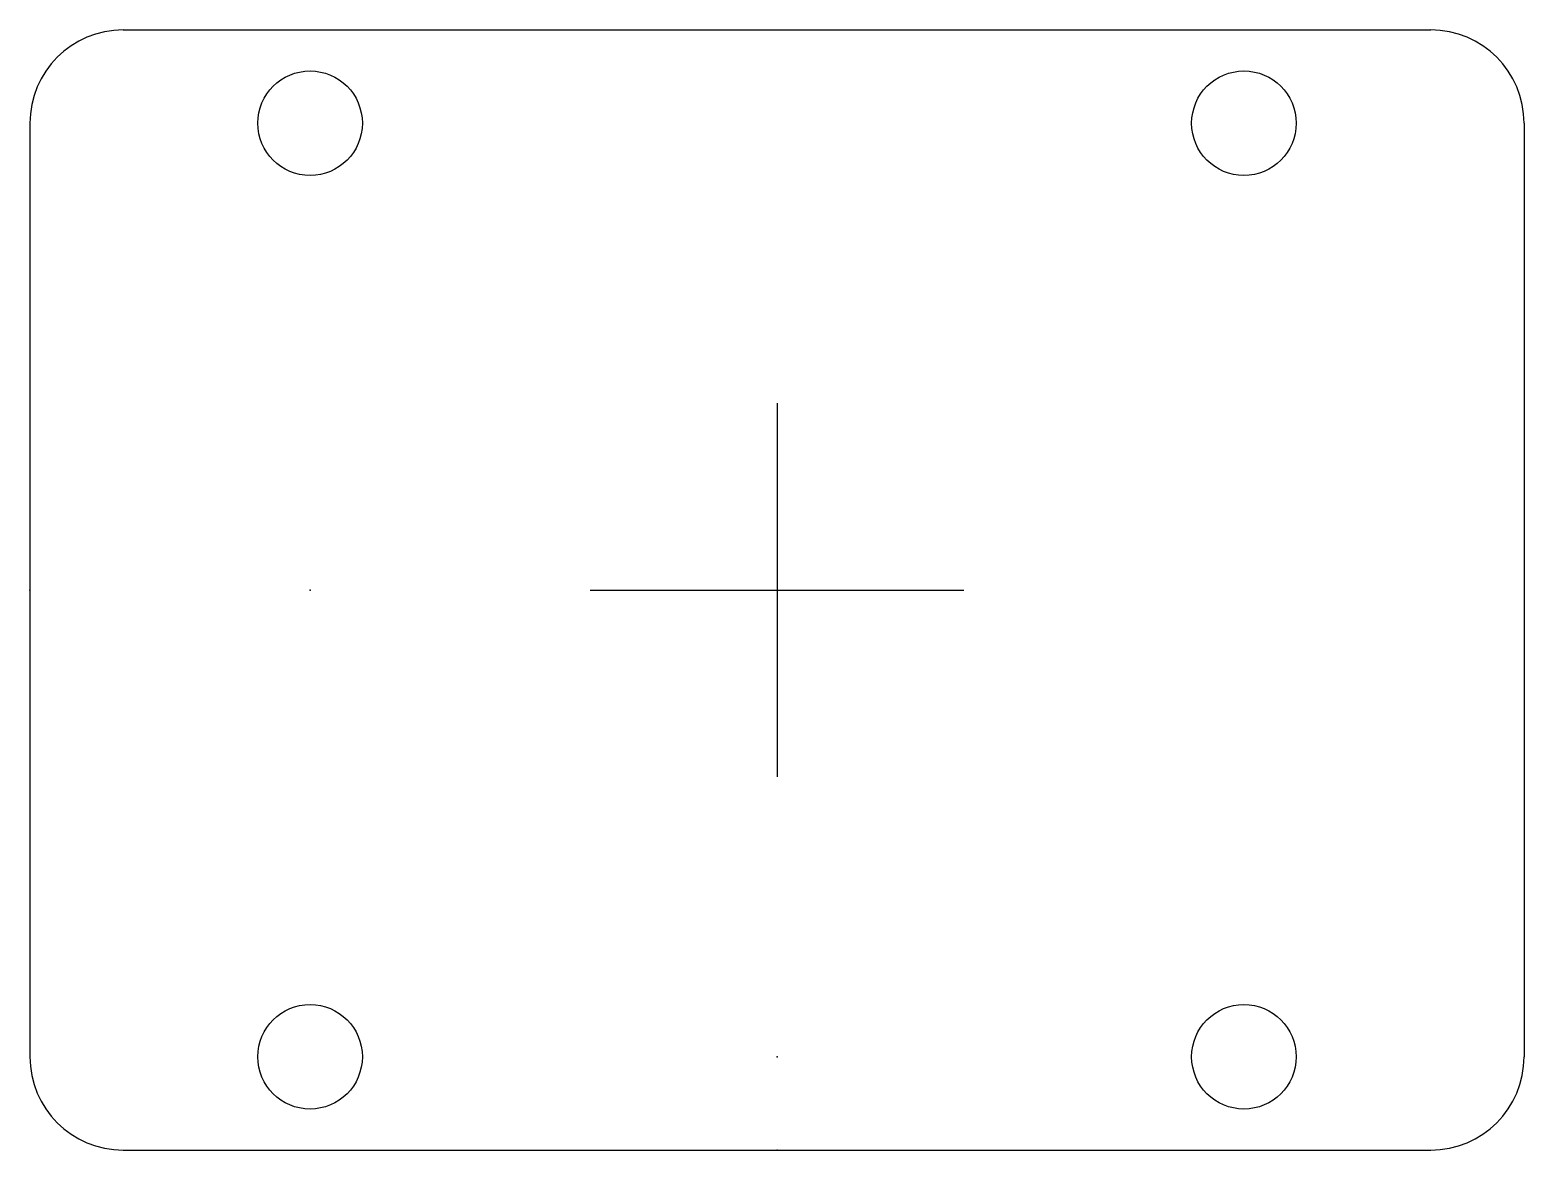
# Model space of a CAD drawing. Header units: millimetres. Extents: x -25.4 to 25.4, y -19.1 to 19.1.
import ezdxf

# ---------------------------------------------------------------- set-up
doc = ezdxf.new("R2010")
doc.units = ezdxf.units.MM
doc.header["$PDSIZE"] = -1
doc.linetypes.add('CENTERX2', pattern=[20.32, 12.7, -2.54, 2.54, -2.54])

msp = doc.modelspace()

# ---------------------------------------------------------------- linework, layer by layer
at = {"color": 7, "linetype": 'Continuous'}
for p, q in [((-22.225, 19.05), (22.225, 19.05)), ((-25.4, 15.875), (-25.4, -15.875)), ((25.4, 15.875), (25.4, -15.875)), ((-22.225, -19.05), (22.225, -19.05))]:
    msp.add_line(p, q, dxfattribs=at)
at = {"color": 7, "linetype": 'CENTERX2'}
for p, q in [((0, 6.35), (0, -6.35)), ((-6.35, 0), (6.35, 0))]:
    msp.add_line(p, q, dxfattribs=at)
at = {"color": 7, "linetype": 'Continuous'}
for centre in [(-15.875, 15.875), (15.875, 15.875), (-15.875, -15.875), (15.875, -15.875)]:
    msp.add_circle(centre, 1.778, dxfattribs=at)
for centre, start, end in [((-22.225, 15.875), 90, 180), ((22.225, 15.875), 0, 90), ((-22.225, -15.875), 180, 270), ((22.225, -15.875), 270, 0)]:
    msp.add_arc(centre, 3.175, start, end, dxfattribs=at)
for p in [(-25.4, 0), (-15.875, 0), (0, -15.875), (0, -19.05)]:
    msp.add_point(p, dxfattribs=at)

doc.saveas('drawing.dxf')
